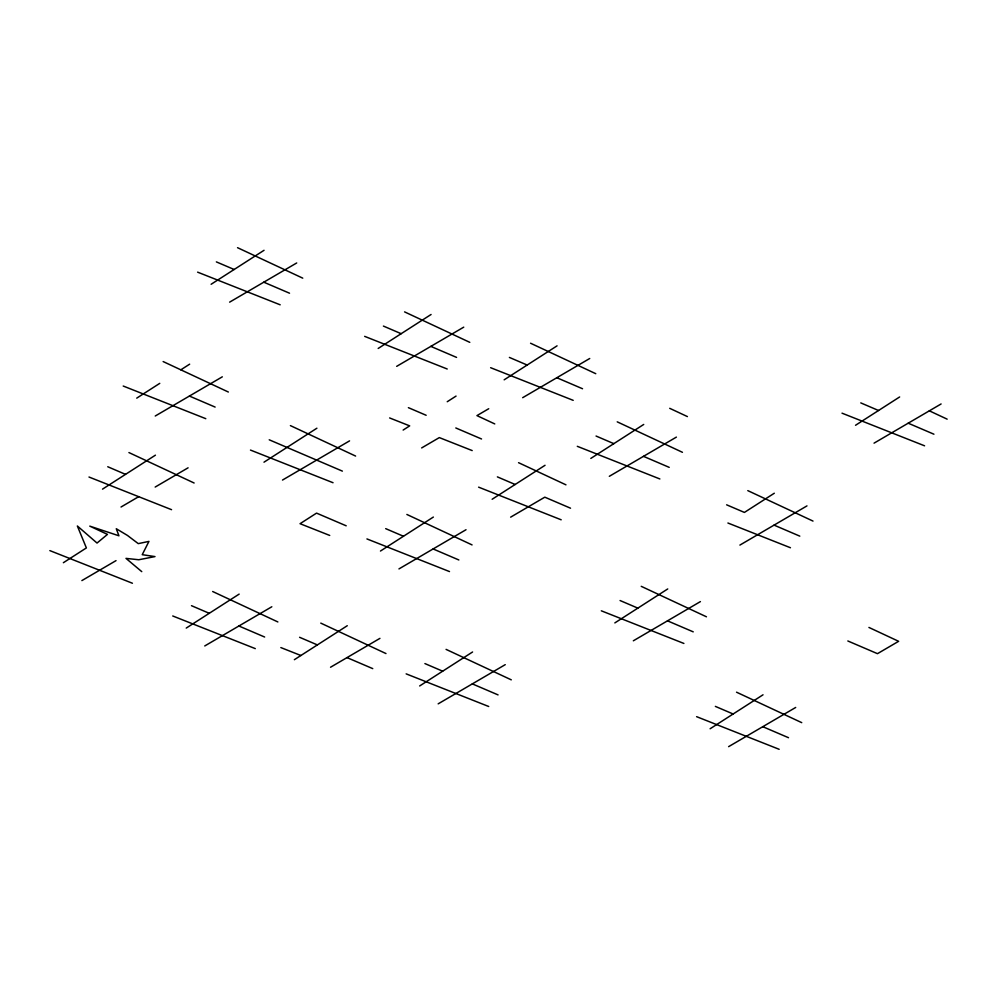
<?xml version="1.0" encoding="UTF-8"?>
<svg xmlns="http://www.w3.org/2000/svg" width="997" height="997" viewBox="0 0 997 997"><rect width="100%" height="100%" fill="white"/><g stroke="black" fill="none" stroke-linecap="round" stroke-linejoin="round"><path stroke-width="1.5" d="M211.127 284.27L264.043 250.297M136.739 398.139L159.757 383.359M180.843 369.825L189.654 364.167M102.517 489.141L155.42 455.168M378.175 348.464L431.078 314.491M63.372 562.707L86.378 547.926L77.355 525.98L97.033 543.053L107.464 534.392L89.78 526.129L118.93 535.8L116.275 528.734L127.417 535.414L138.271 543.627L148.939 541.396L142.235 554.681L154.984 556.588L138.77 559.753L125.996 558.382L141.761 571.642M263.993 462.184L316.896 428.212M403.149 430.056L409.667 425.869L389.628 417.942M447.242 401.729L456.053 396.083M504.158 379.82L557.061 345.847M186.24 628.085L239.155 594.112M380.455 551.042L433.359 517.057M492.144 499.26L545.047 465.287M590.822 458.421L643.726 424.448M294.364 659.69L347.268 625.717M419.662 685.961L472.578 651.988M855.538 425.27L899.643 396.956M774.308 493.228L744.41 512.421L726.626 504.818M614.837 622.913L667.741 588.94M710.113 728.77L763.029 694.797M229.634 302.141L296.707 262.959M155.245 416.011L222.319 376.829M121.023 507.012L138.695 496.68M155.171 487.059L188.084 467.817M396.681 366.348L463.742 327.153M81.879 580.59L116.026 560.626M282.5 480.055L349.561 440.873M421.656 447.927L439.328 437.596L472.192 450.582M488.717 408.733L476.952 415.612L494.761 423.924M522.665 397.691L589.726 358.496M204.746 645.956L271.82 606.762M398.962 568.913L466.023 529.719M510.651 517.144L544.798 497.179L570.533 508.196M609.329 476.304L676.39 437.11M330.543 667.23L379.932 638.367M874.045 443.154L941.106 403.959M438.169 703.845L505.242 664.65M739.899 545.085L806.972 505.89M633.344 640.797L700.405 601.602M728.62 746.653L795.693 707.459M842.016 413.169L924.58 445.809M490.636 367.706L573.2 400.345M364.653 336.363L447.217 369.002M197.618 272.156L280.182 304.808M577.3 446.32L659.864 478.959M727.91 523.014L790.447 547.739M478.622 487.159L561.186 519.798M123.217 386.038L205.793 418.678M250.471 450.071L333.035 482.722M601.316 610.812L683.892 643.451M366.933 538.928L449.497 571.568M329.72 535.439L300.06 523.699L316.548 513.119L346.196 525.805M696.604 716.669L779.168 749.308M88.995 477.027L171.559 509.679M406.153 673.86L488.717 706.499M49.85 550.606L132.414 583.245M280.842 647.576L300.882 655.503M172.73 615.972L255.294 648.623M860.772 402.888L878.544 410.502M908.192 423.189L933.927 434.206M509.392 357.425L527.164 365.039M556.812 377.726L582.547 388.743M383.409 326.081L401.18 333.696M430.829 346.383L456.564 357.4M216.361 261.887L234.145 269.489M263.794 282.188L289.529 293.205M596.056 436.038L613.84 443.653M643.476 456.339L669.211 467.356M774.058 525.12L799.793 536.137M408.384 407.661L426.155 415.275M455.803 427.962L481.539 438.979M497.378 476.878L515.162 484.492M847.836 640.971L877.472 653.671L898.621 641.308L868.923 627.437M189.405 396.058L215.128 407.075M269.227 439.802L342.382 471.12M620.072 600.53L637.856 608.133M667.492 620.832L693.227 631.849M385.689 528.647L403.461 536.261M433.109 548.948L458.844 559.965M715.36 706.387L733.131 713.989M762.78 726.688L788.515 737.705M107.751 466.746L125.522 474.36M424.909 663.578L442.68 671.193M472.329 683.88L498.064 694.897M299.599 637.295L317.37 644.909M347.018 657.609L372.753 668.626M191.486 605.69L209.258 613.305M238.906 626.004L264.641 637.021M929.341 410.826L947.15 419.151M530.566 343.23L595.77 373.688M669.71 408.321L687.407 416.584M404.583 311.887L469.786 342.345M617.23 421.843L682.434 452.302M237.548 247.692L302.752 278.151M747.8 490.624L813.004 521.082M518.552 462.683L565.947 484.829M163.147 361.562L228.35 392.02M641.245 586.336L706.449 616.794M290.401 425.607L355.605 456.065M406.863 514.452L472.067 544.91M736.534 692.192L801.738 722.651M128.925 452.563L194.128 483.009M446.083 649.383L511.287 679.842M320.772 623.113L385.976 653.558M212.66 591.508L277.864 621.954"/></g></svg>
